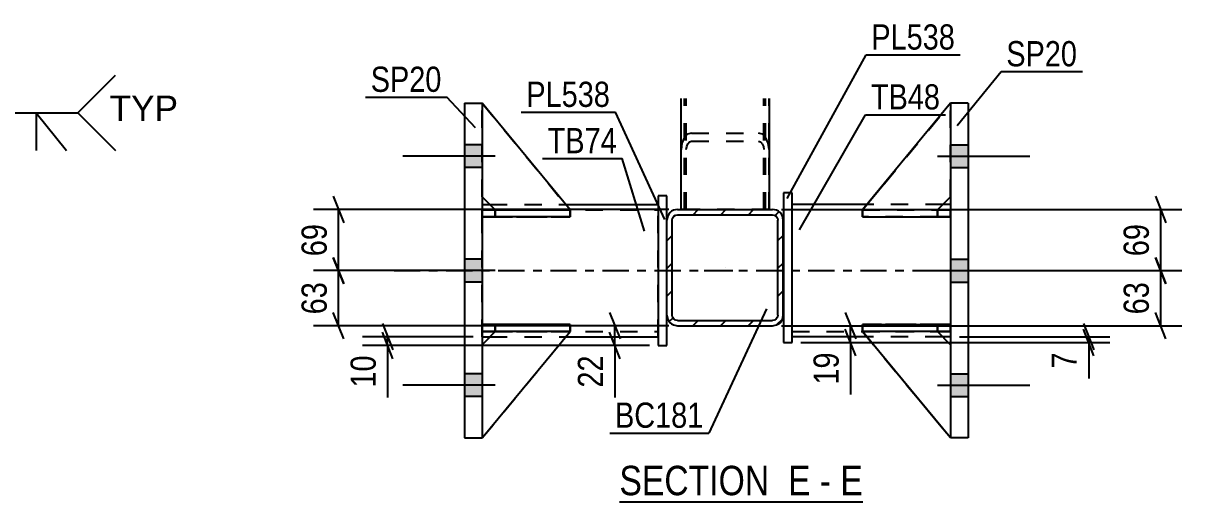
# Model space of a CAD drawing. Header units: millimetres. Extents: x 0 to 841, y 0 to 594.
# Drawn here: x 143.7 to 275.3, y 142.8 to 197.2 of the extents above; entities that cross this region are included whole.
import ezdxf

# ---------------------------------------------------------------- set-up
doc = ezdxf.new("R2010")
doc.units = ezdxf.units.MM
doc.linetypes.add('DXK_LINE_DOT2', pattern=[3.9198, 1.9599, -1.9599])
doc.linetypes.add('DXK_LINE_DOT3', pattern=[5.9187, 2.979, -0.9799, 0.9799, -0.9799])
doc.styles.add('Arial', font='ARIAL.TTF', dxfattribs={"height": 0.2})
doc.styles.add('Arial Narrow', font='ARIALN.TTF', dxfattribs={"height": 0.2})

# ---------------------------------------------------------------- blocks, each defined once
blk = doc.blocks.new('Unknown-814553119-15 - 1250')
at = {"color": 6, "linetype": 'Continuous'}
blk.add_line((211.45, 142.81), (239.09, 142.81), dxfattribs=at)
at = {"color": 0, "linetype": 'Continuous'}
for points in [[(229.56, 143.56), (229.56, 147.06), (211.45, 147.06), (211.45, 143.56)], [(233.16, 143.56), (233.16, 147.06), (230.61, 147.06), (230.61, 143.56)], [(235.49, 143.56), (235.49, 147.06), (234.21, 147.06), (234.21, 143.56)], [(239.09, 143.56), (239.09, 147.06), (236.54, 147.06), (236.54, 143.56)]]:
    blk.add_wipeout(points, dxfattribs=at)
at = {"color": 7, "linetype": 'Continuous', "style": 'Arial Narrow'}
for s, p in [('SECTION ', (211.45, 143.56)), ('E', (230.61, 143.56)), ('E', (236.54, 143.56)), ('-', (234.21, 143.56))]:
    blk.add_text(s, height=3.34, dxfattribs=at).set_placement(p)
blk = doc.blocks.new('Part-814553119-1259 - 1250')
at = {"color": 7, "linetype": 'DXK_LINE_DOT2'}
for p, q in [((195.85, 175.96), (197.35, 175.96)), ((205.85, 175.96), (195.85, 175.96)), ((195.85, 175.96), (195.85, 175.96)), ((195.85, 175.96), (195.85, 175.16)), ((195.85, 175.96), (195.85, 175.16)), ((197.35, 175.16), (195.85, 175.16)), ((195.85, 175.16), (205.85, 175.16)), ((195.85, 175.16), (195.85, 175.16)), ((197.35, 175.96), (205.85, 175.96)), ((197.35, 175.96), (197.35, 175.16)), ((205.85, 175.16), (197.35, 175.16)), ((205.85, 175.96), (205.85, 175.16))]:
    blk.add_line(p, q, dxfattribs=at)
blk = doc.blocks.new('Part-814553119-1438 - 1250')
at = {"color": 2, "linetype": 'Continuous'}
for p, q in [((231.07, 177.9), (230.07, 177.9)), ((230.07, 177.9), (230.07, 160.9)), ((231.07, 160.9), (231.07, 177.9)), ((230.07, 160.9), (231.07, 160.9))]:
    blk.add_line(p, q, dxfattribs=at)
blk = doc.blocks.new('Part-814553119-1253 - 1250')
at = {"color": 2, "linetype": 'Continuous'}
for p, q in [((239.08, 175.96), (239.07, 175.96)), ((239.07, 175.96), (239.07, 175.16)), ((239.07, 175.16), (249.07, 175.16)), ((249.07, 175.96), (240.32, 175.96)), ((249.07, 175.96), (249.07, 175.96)), ((249.07, 175.96), (249.07, 175.16))]:
    blk.add_line(p, q, dxfattribs=at)
at = {"color": 7, "linetype": 'DXK_LINE_DOT2'}
for p, q in [((239.07, 175.16), (247.57, 175.16)), ((240.32, 175.96), (239.08, 175.96)), ((247.57, 175.96), (239.08, 175.96)), ((247.57, 175.96), (249.07, 175.96)), ((247.57, 175.96), (247.57, 175.16)), ((247.57, 175.16), (249.07, 175.16)), ((249.07, 175.96), (249.07, 175.96))]:
    blk.add_line(p, q, dxfattribs=at)
blk = doc.blocks.new('Part-814553119-1254 - 1250')
at = {"color": 7, "linetype": 'DXK_LINE_DOT2'}
for p, q in [((197.35, 162.15), (195.85, 160.65)), ((195.85, 150.06), (205.85, 162.15)), ((195.85, 160.65), (197.35, 162.15)), ((195.85, 150.06), (205.85, 162.15)), ((205.85, 162.15), (197.35, 162.15)), ((197.35, 162.15), (197.35, 162.15)), ((197.35, 162.15), (205.85, 162.15)), ((205.85, 162.15), (205.85, 162.15)), ((195.85, 160.65), (195.85, 150.06))]:
    blk.add_line(p, q, dxfattribs=at)
blk = doc.blocks.new('Part-814553119-1255 - 1250')
at = {"color": 2, "linetype": 'Continuous'}
for p, q in [((197.35, 162.15), (195.85, 160.65)), ((195.85, 150.06), (205.85, 162.15)), ((205.85, 162.15), (197.35, 162.15)), ((197.35, 162.15), (197.35, 162.15)), ((205.85, 162.15), (205.85, 162.15))]:
    blk.add_line(p, q, dxfattribs=at)
at = {"color": 7, "linetype": 'DXK_LINE_DOT2'}
for p, q in [((195.85, 160.65), (197.35, 162.15)), ((195.85, 150.06), (205.85, 162.15)), ((197.35, 162.15), (205.85, 162.15)), ((195.85, 160.65), (195.85, 150.06))]:
    blk.add_line(p, q, dxfattribs=at)
blk = doc.blocks.new('Part-814553119-1399 - 1250')
at = {"color": 7, "linetype": 'DXK_LINE_DOT2'}
for p, q in [((239.07, 162.16), (239.07, 162.96)), ((239.07, 162.96), (247.57, 162.96)), ((249.07, 162.96), (239.07, 162.96)), ((247.57, 162.16), (239.07, 162.16)), ((239.07, 162.16), (249.07, 162.16)), ((247.57, 162.16), (247.57, 162.96)), ((247.57, 162.96), (249.07, 162.96)), ((249.07, 162.16), (247.57, 162.16)), ((249.07, 162.16), (249.07, 162.96)), ((249.07, 162.16), (249.07, 162.96)), ((249.07, 162.96), (249.07, 162.96)), ((249.07, 162.16), (249.07, 162.16))]:
    blk.add_line(p, q, dxfattribs=at)
blk = doc.blocks.new('Part-814553119-1256 - 1250')
at = {"color": 7, "linetype": 'DXK_LINE_DOT2'}
for p, q in [((195.85, 177.45), (195.85, 188.06)), ((195.85, 188.06), (205.85, 175.95)), ((195.85, 188.06), (205.85, 175.95)), ((197.35, 175.95), (195.85, 177.45)), ((197.35, 175.95), (195.85, 177.45)), ((205.85, 175.95), (197.35, 175.95)), ((197.35, 175.95), (197.35, 175.95)), ((197.35, 175.95), (205.85, 175.95)), ((205.85, 175.95), (205.85, 175.95))]:
    blk.add_line(p, q, dxfattribs=at)
blk = doc.blocks.new('Part-814553119-1257 - 1250')
at = {"color": 2, "linetype": 'Continuous'}
for p, q in [((195.85, 188.06), (195.85, 188.06)), ((195.85, 188.06), (195.85, 188.06)), ((205.85, 175.95), (195.85, 188.06)), ((197.34, 175.96), (195.85, 177.45)), ((204.6, 175.95), (205.85, 175.95)), ((205.85, 175.95), (205.85, 175.95))]:
    blk.add_line(p, q, dxfattribs=at)
at = {"color": 7, "linetype": 'DXK_LINE_DOT2'}
for p, q in [((195.85, 177.45), (195.85, 188.06)), ((195.85, 188.06), (205.85, 175.95)), ((197.35, 175.95), (195.85, 177.45)), ((197.35, 175.95), (197.34, 175.96)), ((205.85, 175.95), (197.35, 175.95)), ((197.35, 175.95), (197.35, 175.95)), ((197.35, 175.95), (204.6, 175.95))]:
    blk.add_line(p, q, dxfattribs=at)
blk = doc.blocks.new('Part-814553119-1258 - 1250')
at = {"color": 7, "linetype": 'DXK_LINE_DOT2'}
for p, q in [((195.85, 162.96), (197.35, 162.96)), ((205.85, 162.96), (195.85, 162.96)), ((195.85, 162.96), (195.85, 162.96)), ((195.85, 162.96), (195.85, 162.16)), ((195.85, 162.96), (195.85, 162.16)), ((197.35, 162.16), (195.85, 162.16)), ((195.85, 162.16), (205.85, 162.16)), ((195.85, 162.16), (195.85, 162.16)), ((197.35, 162.96), (205.85, 162.96)), ((197.35, 162.96), (197.35, 162.16)), ((205.85, 162.16), (197.35, 162.16)), ((205.85, 162.96), (205.85, 162.16))]:
    blk.add_line(p, q, dxfattribs=at)
blk = doc.blocks.new('Part-814553119-1260 - 1250')
at = {"color": 2, "linetype": 'Continuous'}
for p, q in [((195.85, 162.16), (195.85, 162.96)), ((205.85, 162.96), (195.85, 162.96)), ((205.85, 162.16), (195.85, 162.16)), ((195.85, 162.16), (195.85, 162.16)), ((205.85, 162.16), (205.85, 162.96))]:
    blk.add_line(p, q, dxfattribs=at)
at = {"color": 7, "linetype": 'DXK_LINE_DOT2'}
for p, q in [((197.35, 162.96), (195.85, 162.96)), ((195.85, 162.16), (197.35, 162.16)), ((197.35, 162.16), (197.35, 162.96)), ((205.85, 162.96), (197.35, 162.96)), ((197.35, 162.16), (205.85, 162.16))]:
    blk.add_line(p, q, dxfattribs=at)
blk = doc.blocks.new('Part-814553119-1261 - 1250')
at = {"color": 2, "linetype": 'Continuous'}
for p, q in [((195.85, 175.16), (195.85, 175.96)), ((195.85, 175.96), (204.6, 175.96)), ((205.85, 175.16), (195.85, 175.16)), ((195.85, 175.16), (195.85, 175.16)), ((205.85, 175.96), (205.84, 175.96)), ((205.85, 175.16), (205.85, 175.96))]:
    blk.add_line(p, q, dxfattribs=at)
at = {"color": 7, "linetype": 'DXK_LINE_DOT2'}
for p, q in [((197.35, 175.96), (195.85, 175.96)), ((195.85, 175.16), (197.35, 175.16)), ((197.35, 175.16), (197.35, 175.96)), ((197.35, 175.96), (205.84, 175.96)), ((197.35, 175.16), (205.85, 175.16))]:
    blk.add_line(p, q, dxfattribs=at)
blk = doc.blocks.new('Part-814553119-1462 - 1250')
at = {"linetype": 'Continuous'}
h = blk.add_hatch(dxfattribs=at)
h.set_pattern_fill('', scale=0.7, style=0, pattern_type=0)
h.set_pattern_definition([(45, (229.306, 162.8933), (-1.57154, 1.57154), [])])
h.paths.add_polyline_path([(228.85, 162.8), (229.31, 162.89), (229.7, 163.15), (229.96, 163.54), (230.05, 164), (230.05, 174.8), (229.96, 175.26), (229.7, 175.65), (229.31, 175.91), (228.85, 176), (218.05, 176), (217.59, 175.91), (217.2, 175.65), (216.94, 175.26), (216.85, 174.8), (216.85, 164), (216.94, 163.54), (217.2, 163.15), (217.59, 162.89), (218.05, 162.8)])
h.paths.add_polyline_path([(218.05, 163.4), (217.82, 163.45), (217.62, 163.58), (217.49, 163.77), (217.45, 164), (217.45, 174.8), (217.49, 175.03), (217.62, 175.23), (217.82, 175.36), (218.05, 175.4), (228.85, 175.4), (229.08, 175.36), (229.27, 175.23), (229.4, 175.03), (229.45, 174.8), (229.45, 164), (229.4, 163.77), (229.27, 163.58), (229.08, 163.45), (228.85, 163.4)])
at = {"color": 2, "linetype": 'Continuous'}
for p, q in [((216.94, 175.26), (216.85, 174.8)), ((217.49, 175.03), (217.62, 175.23)), ((218.05, 176), (217.59, 175.91)), ((217.62, 175.23), (217.82, 175.36)), ((217.82, 175.36), (218.05, 175.4)), ((218.05, 176), (218.05, 176)), ((218.05, 176), (228.85, 176)), ((218.05, 175.4), (218.05, 175.4)), ((218.05, 175.4), (228.85, 175.4)), ((228.85, 176), (228.85, 176)), ((229.31, 175.91), (228.85, 176)), ((228.85, 175.4), (228.85, 175.4)), ((228.85, 175.4), (229.08, 175.36)), ((229.08, 175.36), (229.27, 175.23)), ((229.27, 175.23), (229.4, 175.03)), ((230.05, 174.8), (229.96, 175.26)), ((216.85, 174.8), (216.85, 174.8)), ((216.85, 164), (216.85, 174.8)), ((217.45, 174.8), (217.49, 175.03)), ((217.45, 174.8), (217.45, 174.8)), ((217.45, 164), (217.45, 174.8)), ((229.4, 175.03), (229.45, 174.8)), ((229.45, 174.8), (229.45, 174.8)), ((229.45, 164), (229.45, 174.8)), ((230.05, 174.8), (230.05, 174.8)), ((230.05, 164), (230.05, 174.8)), ((216.85, 164), (216.85, 164)), ((216.85, 164), (216.94, 163.54)), ((217.45, 164), (217.45, 164)), ((217.49, 163.77), (217.45, 164)), ((217.62, 163.58), (217.49, 163.77)), ((217.82, 163.45), (217.62, 163.58)), ((218.05, 163.4), (217.82, 163.45)), ((218.05, 163.4), (218.05, 163.4)), ((218.05, 163.4), (228.85, 163.4)), ((229.08, 163.45), (228.85, 163.4)), ((228.85, 163.4), (228.85, 163.4)), ((229.27, 163.58), (229.08, 163.45)), ((229.4, 163.77), (229.27, 163.58)), ((229.45, 164), (229.4, 163.77)), ((229.45, 164), (229.45, 164)), ((229.96, 163.54), (230.05, 164)), ((230.05, 164), (230.05, 164)), ((217.59, 162.89), (218.05, 162.8)), ((218.05, 162.8), (218.05, 162.8)), ((218.05, 162.8), (228.85, 162.8)), ((228.85, 162.8), (229.31, 162.89)), ((228.85, 162.8), (228.85, 162.8))]:
    blk.add_line(p, q, dxfattribs=at)
at = {"color": 7, "linetype": 'DXK_LINE_DOT3'}
blk.add_line((223.45, 169.4), (223.45, 169.4), dxfattribs=at)
at = {"color": 2, "linetype": 'Continuous'}
for centre, start, end in [((218.05, 174.8), 112.5, 157.5), ((228.85, 174.8), 22.5, 67.5), ((218.05, 164), 202.5, 247.5), ((228.85, 164), 292.5, 337.5)]:
    blk.add_arc(centre, 1.2, start, end, dxfattribs=at)
blk = doc.blocks.new('Part-814553119-1398 - 1250')
at = {"color": 7, "linetype": 'DXK_LINE_DOT2'}
for p, q in [((239.07, 175.16), (239.07, 175.96)), ((239.07, 175.96), (247.57, 175.96)), ((249.07, 175.96), (239.07, 175.96)), ((247.57, 175.16), (239.07, 175.16)), ((239.07, 175.16), (249.07, 175.16)), ((247.57, 175.16), (247.57, 175.96)), ((247.57, 175.96), (249.07, 175.96)), ((249.07, 175.16), (247.57, 175.16)), ((249.07, 175.16), (249.07, 175.96)), ((249.07, 175.16), (249.07, 175.96)), ((249.07, 175.96), (249.07, 175.96)), ((249.07, 175.16), (249.07, 175.16))]:
    blk.add_line(p, q, dxfattribs=at)
blk = doc.blocks.new('Part-814553119-1277 - 1250')
at = {"color": 2, "linetype": 'Continuous'}
for p, q in [((251.07, 188.06), (249.07, 188.06)), ((249.07, 188.06), (249.07, 150.06)), ((251.07, 188.06), (251.07, 150.06)), ((251.07, 150.06), (249.07, 150.06))]:
    blk.add_line(p, q, dxfattribs=at)
blk = doc.blocks.new('Part-814553119-1282 - 1250')
at = {"color": 2, "linetype": 'Continuous'}
for p, q in [((193.85, 188.06), (195.85, 188.06)), ((193.85, 188.06), (193.85, 150.06)), ((195.85, 188.06), (195.85, 150.06)), ((193.85, 150.06), (195.85, 150.06))]:
    blk.add_line(p, q, dxfattribs=at)
blk = doc.blocks.new('Part-814553119-1400 - 1250')
at = {"color": 2, "linetype": 'Continuous'}
for p, q in [((249.07, 188.06), (239.07, 175.95)), ((249.07, 188.06), (249.07, 188.06)), ((249.07, 188.06), (249.07, 188.06)), ((247.58, 175.96), (249.07, 177.45)), ((240.32, 175.95), (239.07, 175.95)), ((239.07, 175.95), (239.07, 175.95))]:
    blk.add_line(p, q, dxfattribs=at)
at = {"color": 7, "linetype": 'DXK_LINE_DOT2'}
for p, q in [((249.07, 188.06), (239.07, 175.95)), ((249.07, 177.45), (249.07, 188.06)), ((247.57, 175.95), (249.07, 177.45)), ((247.57, 175.95), (239.07, 175.95)), ((247.57, 175.95), (240.32, 175.95)), ((247.57, 175.95), (247.58, 175.96)), ((247.57, 175.95), (247.57, 175.95))]:
    blk.add_line(p, q, dxfattribs=at)
blk = doc.blocks.new('Part-814553119-1401 - 1250')
at = {"color": 7, "linetype": 'DXK_LINE_DOT2'}
for p, q in [((249.07, 188.06), (239.07, 175.95)), ((239.07, 175.95), (249.07, 188.06)), ((249.07, 177.45), (249.07, 188.06)), ((247.57, 175.95), (249.07, 177.45)), ((247.57, 175.95), (249.07, 177.45)), ((239.07, 175.95), (247.57, 175.95)), ((239.07, 175.95), (239.07, 175.95)), ((247.57, 175.95), (239.07, 175.95)), ((247.57, 175.95), (247.57, 175.95))]:
    blk.add_line(p, q, dxfattribs=at)
blk = doc.blocks.new('Bolt-814553119-1370 - 1250')
at = {"linetype": 'Continuous'}
for points in [[(195.85, 180.76), (195.85, 183.36), (193.85, 183.36), (193.85, 180.76)], [(195.85, 180.76), (195.85, 183.36), (193.85, 183.36), (193.85, 180.76)], [(195.85, 180.76), (195.85, 183.36), (193.85, 183.36), (193.85, 180.76)], [(195.85, 167.76), (195.85, 170.36), (193.85, 170.36), (193.85, 167.76)], [(195.85, 167.76), (195.85, 170.36), (193.85, 170.36), (193.85, 167.76)], [(195.85, 154.76), (195.85, 157.36), (193.85, 157.36), (193.85, 154.76)], [(195.85, 154.76), (195.85, 157.36), (193.85, 157.36), (193.85, 154.76)], [(195.85, 154.76), (195.85, 157.36), (193.85, 157.36), (193.85, 154.76)]]:
    blk.add_hatch(color=1, dxfattribs=at).paths.add_polyline_path(points)
at = {"color": 1, "linetype": 'Continuous'}
for p, q in [((195.85, 183.36), (193.85, 183.36)), ((195.85, 183.36), (193.85, 183.36)), ((195.85, 183.36), (193.85, 183.36)), ((197.35, 182.06), (186.85, 182.06)), ((197.35, 182.06), (186.85, 182.06)), ((197.35, 182.06), (186.85, 182.06)), ((195.85, 180.76), (193.85, 180.76)), ((195.85, 180.76), (193.85, 180.76)), ((195.85, 180.76), (193.85, 180.76)), ((195.85, 170.36), (193.85, 170.36)), ((195.85, 170.36), (193.85, 170.36)), ((197.35, 169.06), (186.85, 169.06)), ((197.35, 169.06), (186.85, 169.06)), ((195.85, 167.76), (193.85, 167.76)), ((195.85, 167.76), (193.85, 167.76)), ((195.85, 157.36), (193.85, 157.36)), ((195.85, 157.36), (193.85, 157.36)), ((195.85, 157.36), (193.85, 157.36)), ((197.35, 156.06), (186.85, 156.06)), ((197.35, 156.06), (186.85, 156.06)), ((197.35, 156.06), (186.85, 156.06)), ((195.85, 154.76), (193.85, 154.76)), ((195.85, 154.76), (193.85, 154.76)), ((195.85, 154.76), (193.85, 154.76))]:
    blk.add_line(p, q, dxfattribs=at)
blk = doc.blocks.new('Bolt-814553119-1371 - 1250')
at = {"linetype": 'Continuous'}
for points in [[(251.07, 180.76), (251.07, 183.36), (249.07, 183.36), (249.07, 180.76)], [(251.07, 180.76), (251.07, 183.36), (249.07, 183.36), (249.07, 180.76)], [(251.07, 180.76), (251.07, 183.36), (249.07, 183.36), (249.07, 180.76)], [(251.07, 167.76), (251.07, 170.36), (249.07, 170.36), (249.07, 167.76)], [(251.07, 167.76), (251.07, 170.36), (249.07, 170.36), (249.07, 167.76)], [(251.07, 154.76), (251.07, 157.36), (249.07, 157.36), (249.07, 154.76)], [(251.07, 154.76), (251.07, 157.36), (249.07, 157.36), (249.07, 154.76)], [(251.07, 154.76), (251.07, 157.36), (249.07, 157.36), (249.07, 154.76)]]:
    blk.add_hatch(color=1, dxfattribs=at).paths.add_polyline_path(points)
at = {"color": 1, "linetype": 'Continuous'}
for p, q in [((249.07, 183.36), (251.07, 183.36)), ((249.07, 183.36), (251.07, 183.36)), ((249.07, 183.36), (251.07, 183.36)), ((247.57, 182.06), (258.07, 182.06)), ((247.57, 182.06), (258.07, 182.06)), ((247.57, 182.06), (258.07, 182.06)), ((249.07, 180.76), (251.07, 180.76)), ((249.07, 180.76), (251.07, 180.76)), ((249.07, 180.76), (251.07, 180.76)), ((249.07, 170.36), (251.07, 170.36)), ((249.07, 170.36), (251.07, 170.36)), ((247.57, 169.06), (258.07, 169.06)), ((247.57, 169.06), (258.07, 169.06)), ((249.07, 167.76), (251.07, 167.76)), ((249.07, 167.76), (251.07, 167.76)), ((249.07, 157.36), (251.07, 157.36)), ((249.07, 157.36), (251.07, 157.36)), ((249.07, 157.36), (251.07, 157.36)), ((247.57, 156.06), (258.07, 156.06)), ((247.57, 156.06), (258.07, 156.06)), ((247.57, 156.06), (258.07, 156.06)), ((249.07, 154.76), (251.07, 154.76)), ((249.07, 154.76), (251.07, 154.76)), ((249.07, 154.76), (251.07, 154.76))]:
    blk.add_line(p, q, dxfattribs=at)
blk = doc.blocks.new('Part-814553119-1397 - 1250')
at = {"color": 2, "linetype": 'Continuous'}
for p, q in [((239.07, 162.96), (249.07, 162.96)), ((239.07, 162.96), (239.07, 162.16)), ((249.07, 162.16), (239.07, 162.16)), ((249.07, 162.96), (249.07, 162.96)), ((249.07, 162.16), (249.07, 162.96))]:
    blk.add_line(p, q, dxfattribs=at)
at = {"color": 7, "linetype": 'DXK_LINE_DOT2'}
for p, q in [((247.57, 162.96), (239.07, 162.96)), ((239.07, 162.16), (247.57, 162.16)), ((249.07, 162.96), (247.57, 162.96)), ((247.57, 162.96), (247.57, 162.16)), ((247.57, 162.16), (249.07, 162.16)), ((249.07, 162.96), (249.07, 162.96))]:
    blk.add_line(p, q, dxfattribs=at)
blk = doc.blocks.new('Part-814553119-1402 - 1250')
at = {"color": 2, "linetype": 'Continuous'}
for p, q in [((239.07, 162.15), (239.07, 162.15)), ((247.57, 162.15), (239.07, 162.15)), ((249.07, 150.06), (239.07, 162.15)), ((247.57, 162.15), (247.57, 162.15)), ((247.57, 162.15), (249.07, 160.65))]:
    blk.add_line(p, q, dxfattribs=at)
at = {"color": 7, "linetype": 'DXK_LINE_DOT2'}
for p, q in [((239.07, 162.15), (247.57, 162.15)), ((249.07, 150.06), (239.07, 162.15)), ((247.57, 162.15), (249.07, 160.65)), ((249.07, 160.65), (249.07, 150.06))]:
    blk.add_line(p, q, dxfattribs=at)
blk = doc.blocks.new('Part-814553119-1403 - 1250')
at = {"color": 7, "linetype": 'DXK_LINE_DOT2'}
for p, q in [((239.07, 162.15), (247.57, 162.15)), ((249.07, 150.06), (239.07, 162.15)), ((239.07, 162.15), (239.07, 162.15)), ((247.57, 162.15), (239.07, 162.15)), ((239.07, 162.15), (249.07, 150.06)), ((247.57, 162.15), (249.07, 160.65)), ((247.57, 162.15), (247.57, 162.15)), ((249.07, 160.65), (247.57, 162.15)), ((249.07, 160.65), (249.07, 150.06))]:
    blk.add_line(p, q, dxfattribs=at)
blk = doc.blocks.new('Part-814553119-1418 - 1250')
at = {"color": 2, "linetype": 'Continuous'}
for p, q in [((195.85, 176.56), (196.74, 176.56)), ((205.34, 176.56), (215.85, 176.56)), ((195.85, 161.56), (196.75, 161.56)), ((205.36, 161.56), (215.85, 161.56))]:
    blk.add_line(p, q, dxfattribs=at)
at = {"color": 7, "linetype": 'DXK_LINE_DOT2'}
for p, q in [((195.85, 161.56), (195.85, 176.56)), ((196.74, 176.56), (205.34, 176.56)), ((215.85, 161.56), (215.85, 176.56)), ((195.85, 175.96), (215.85, 175.96)), ((195.85, 162.16), (215.85, 162.16)), ((196.75, 161.56), (205.36, 161.56))]:
    blk.add_line(p, q, dxfattribs=at)
at = {"color": 7, "linetype": 'DXK_LINE_DOT3'}
blk.add_line((185.85, 169.06), (225.85, 169.06), dxfattribs=at)
blk = doc.blocks.new('Part-814553119-1433 - 1250')
at = {"color": 2, "linetype": 'Continuous'}
for p, q in [((216.85, 177.56), (215.85, 177.56)), ((215.85, 177.56), (215.85, 160.56)), ((216.85, 174.8), (216.85, 177.56)), ((216.85, 160.56), (216.85, 164)), ((215.85, 160.56), (216.85, 160.56))]:
    blk.add_line(p, q, dxfattribs=at)
at = {"color": 7, "linetype": 'DXK_LINE_DOT2'}
blk.add_line((216.85, 164), (216.85, 174.8), dxfattribs=at)
blk = doc.blocks.new('Part-814553119-1443 - 1250')
at = {"color": 2, "linetype": 'Continuous'}
for p, q in [((239.57, 176.56), (231.07, 176.56)), ((249.07, 176.56), (248.18, 176.56)), ((239.56, 161.56), (231.07, 161.56)), ((249.07, 161.56), (248.16, 161.56))]:
    blk.add_line(p, q, dxfattribs=at)
at = {"color": 7, "linetype": 'DXK_LINE_DOT2'}
for p, q in [((231.07, 161.56), (231.07, 176.56)), ((248.18, 176.56), (239.57, 176.56)), ((249.07, 176.56), (249.07, 161.56)), ((249.07, 175.96), (231.07, 175.96)), ((231.07, 162.16), (249.07, 162.16)), ((248.16, 161.56), (239.56, 161.56))]:
    blk.add_line(p, q, dxfattribs=at)
at = {"color": 7, "linetype": 'DXK_LINE_DOT3'}
blk.add_line((221.07, 169.06), (259.07, 169.06), dxfattribs=at)
blk = doc.blocks.new('Part-814553119-1475 - 1250')
at = {"color": 2, "linetype": 'Continuous'}
for p, q in [((218.45, 176), (218.45, 188.61)), ((228.45, 188.61), (228.45, 176))]:
    blk.add_line(p, q, dxfattribs=at)
at = {"color": 7, "linetype": 'DXK_LINE_DOT2'}
for p, q in [((218.85, 176), (218.85, 188.61)), ((228.05, 176), (228.05, 188.61)), ((228.45, 176), (218.45, 176))]:
    blk.add_line(p, q, dxfattribs=at)
blk = doc.blocks.new('Part-814553119-1476 - 1250')
at = {"color": 7, "linetype": 'DXK_LINE_DOT2'}
for p, q in [((218.45, 176), (218.45, 188.61)), ((219.05, 176), (219.05, 188.61)), ((227.85, 176), (227.85, 188.61)), ((228.45, 176), (228.45, 188.61)), ((219.19, 184.54), (218.8, 184.13)), ((219.65, 184.68), (219.19, 184.54)), ((219.65, 184.68), (227.25, 184.68)), ((227.71, 184.54), (227.25, 184.68)), ((228.1, 184.13), (227.71, 184.54)), ((218.54, 183.53), (218.45, 182.82)), ((218.8, 184.13), (218.54, 183.53)), ((219.05, 182.82), (219.09, 183.17)), ((219.09, 183.17), (219.22, 183.47)), ((219.22, 183.47), (219.42, 183.68)), ((219.42, 183.68), (219.65, 183.75)), ((219.65, 183.75), (227.25, 183.75)), ((227.25, 183.75), (227.48, 183.68)), ((227.65, 183.5), (227.48, 183.68)), ((227.67, 183.47), (227.65, 183.5)), ((227.67, 183.47), (227.8, 183.17)), ((227.8, 183.17), (227.85, 182.82)), ((228.36, 183.53), (228.1, 184.13)), ((228.45, 182.82), (228.36, 183.53)), ((219.42, 176), (218.45, 176)), ((228.45, 176), (219.42, 176))]:
    blk.add_line(p, q, dxfattribs=at)
blk = doc.blocks.new('StraightDimension-814553119-1516 - 1250')
at = {"color": 7, "linetype": 'Continuous'}
for p, q in [((272.34, 177.5), (273.54, 174.5)), ((229.85, 176), (275.34, 176)), ((272.94, 169.06), (272.94, 176)), ((273.54, 167.56), (272.34, 170.56)), ((257.68, 169.06), (275.34, 169.06))]:
    blk.add_line(p, q, dxfattribs=at)
at = {"color": 0}
blk.add_wipeout([(272.19, 174.96), (267.99, 174.96), (267.99, 170.1), (272.19, 170.1)], dxfattribs=at)
at = {"color": 3, "style": 'Arial Narrow'}
blk.add_text('69', height=2.863, rotation=90.0002, dxfattribs=at).set_placement((271.59, 170.7))
blk = doc.blocks.new('StraightDimension-814553119-1527 - 1250')
at = {"color": 7, "linetype": 'Continuous'}
for p, q in [((210.34, 164.3), (211.54, 161.3)), ((217.05, 162.8), (208.09, 162.8)), ((211.54, 159.06), (210.34, 162.06)), ((210.94, 160.56), (210.94, 162.8)), ((214.85, 160.56), (208.09, 160.56)), ((210.94, 160.56), (210.94, 154.66)), ((210.94, 160.56), (210.94, 154.66))]:
    blk.add_line(p, q, dxfattribs=at)
at = {"color": 0}
blk.add_wipeout([(210.19, 160.04), (205.99, 160.04), (205.99, 155.18), (210.19, 155.18)], dxfattribs=at)
at = {"color": 3, "style": 'Arial Narrow'}
blk.add_text('22', height=2.863, rotation=90.0002, dxfattribs=at).set_placement((209.59, 155.78))
blk = doc.blocks.new('StraightDimension-814553119-1479 - 1250')
at = {"color": 7, "linetype": 'Continuous'}
for p, q in [((178.95, 177.5), (180.15, 174.5)), ((217.05, 176), (176.7, 176)), ((179.55, 169.06), (179.55, 176)), ((180.15, 167.56), (178.95, 170.56)), ((187.89, 169.06), (176.7, 169.06))]:
    blk.add_line(p, q, dxfattribs=at)
at = {"color": 0}
blk.add_wipeout([(178.8, 174.96), (174.6, 174.96), (174.6, 170.1), (178.8, 170.1)], dxfattribs=at)
at = {"color": 3, "style": 'Arial Narrow'}
blk.add_text('69', height=2.863, rotation=90.0002, dxfattribs=at).set_placement((178.2, 170.7))
blk = doc.blocks.new('StraightDimension-814553119-1550 - 1250')
at = {"color": 7, "linetype": 'Continuous'}
for p, q in [((264.16, 163.06), (265.36, 160.06)), ((265.36, 159.4), (264.16, 162.4)), ((232.07, 160.9), (267.16, 160.9)), ((250.07, 161.56), (267.16, 161.56)), ((264.76, 160.9), (264.76, 161.56)), ((264.76, 160.9), (264.76, 156.82)), ((264.76, 160.9), (264.76, 156.82))]:
    blk.add_line(p, q, dxfattribs=at)
at = {"color": 0}
blk.add_wipeout([(264.01, 160.37), (259.81, 160.37), (259.81, 157.35), (264.01, 157.35)], dxfattribs=at)
at = {"color": 3, "style": 'Arial Narrow'}
blk.add_text('7', height=2.86, rotation=90.0002, dxfattribs=at).set_placement((263.41, 157.95))
blk = doc.blocks.new('StraightDimension-814553119-1494 - 1250')
at = {"color": 7, "linetype": 'Continuous'}
for p, q in [((178.95, 170.56), (180.15, 167.56)), ((187.89, 169.06), (176.7, 169.06)), ((179.55, 162.8), (179.55, 169.06)), ((180.15, 161.3), (178.95, 164.3)), ((217.05, 162.8), (176.7, 162.8))]:
    blk.add_line(p, q, dxfattribs=at)
at = {"color": 0}
blk.add_wipeout([(178.8, 168.36), (174.6, 168.36), (174.6, 163.5), (178.8, 163.5)], dxfattribs=at)
at = {"color": 3, "style": 'Arial Narrow'}
blk.add_text('63', height=2.863, rotation=90.0002, dxfattribs=at).set_placement((178.2, 164.1))
blk = doc.blocks.new('StraightDimension-814553119-1505 - 1250')
at = {"color": 7, "linetype": 'Continuous'}
for p, q in [((272.34, 170.56), (273.54, 167.56)), ((257.68, 169.06), (275.34, 169.06)), ((272.94, 162.8), (272.94, 169.06)), ((273.54, 161.3), (272.34, 164.3)), ((229.85, 162.8), (275.34, 162.8))]:
    blk.add_line(p, q, dxfattribs=at)
at = {"color": 0}
blk.add_wipeout([(272.19, 168.36), (267.99, 168.36), (267.99, 163.5), (272.19, 163.5)], dxfattribs=at)
at = {"color": 3, "style": 'Arial Narrow'}
blk.add_text('63', height=2.863, rotation=90.0002, dxfattribs=at).set_placement((271.59, 164.1))
blk = doc.blocks.new('StraightDimension-814553119-1539 - 1250')
at = {"color": 7, "linetype": 'Continuous'}
for p, q in [((237.11, 164.3), (238.31, 161.3)), ((229.85, 162.8), (240.11, 162.8)), ((238.31, 159.4), (237.11, 162.4)), ((237.71, 160.9), (237.71, 162.8)), ((232.07, 160.9), (240.11, 160.9)), ((237.71, 160.9), (237.71, 154.99)), ((237.71, 160.9), (237.71, 154.99))]:
    blk.add_line(p, q, dxfattribs=at)
at = {"color": 0}
blk.add_wipeout([(236.96, 160.37), (232.76, 160.37), (232.76, 155.52), (236.96, 155.52)], dxfattribs=at)
at = {"color": 3, "style": 'Arial Narrow'}
blk.add_text('19', height=2.863, rotation=90.0002, dxfattribs=at).set_placement((236.36, 156.12))
blk = doc.blocks.new('StraightDimension-814553119-1561 - 1250')
at = {"color": 7, "linetype": 'Continuous'}
for p, q in [((184.52, 163.06), (185.72, 160.06)), ((185.72, 159.06), (184.52, 162.06)), ((194.85, 161.56), (182.27, 161.56)), ((185.12, 160.56), (185.12, 161.56)), ((214.85, 160.56), (182.27, 160.56)), ((185.12, 160.56), (185.12, 154.66)), ((185.12, 160.56), (185.12, 154.66))]:
    blk.add_line(p, q, dxfattribs=at)
at = {"color": 0}
blk.add_wipeout([(184.37, 160.04), (180.17, 160.04), (180.17, 155.18), (184.37, 155.18)], dxfattribs=at)
at = {"color": 3, "style": 'Arial Narrow'}
blk.add_text('10', height=2.863, rotation=90.0002, dxfattribs=at).set_placement((183.77, 155.78))
blk = doc.blocks.new('WeldMark-814553119-1831 - 1573')
at = {"linetype": 'Continuous'}
blk.add_hatch(color=30, dxfattribs=at).paths.add_polyline_path([(129.86, 175.67), (127.15, 174.18), (128.84, 176.77)])
at = {"color": 30, "linetype": 'Continuous'}
for p, q in [((127.15, 174.18), (140.93, 186.97)), ((140.93, 186.97), (149.93, 186.97))]:
    blk.add_line(p, q, dxfattribs=at)
at = {"color": 3, "linetype": 'Continuous'}
for q in [(148.64, 182.69), (145.21, 182.69)]:
    blk.add_line((145.21, 186.97), q, dxfattribs=at)
for start, end in [(90, 270), (270, 90)]:
    blk.add_arc((140.93, 186.97), 1.5, start, end, dxfattribs=at)
at = {"color": 0, "linetype": 'Continuous'}
blk.add_wipeout([(161.3, 186.07), (161.3, 189.07), (153.53, 189.07), (153.53, 186.07)], dxfattribs=at)
blk.add_wipeout([(161.3, 186.07), (161.3, 189.07), (153.53, 189.07), (153.53, 186.07)], dxfattribs=at)
at = {"color": 3, "linetype": 'Continuous'}
for q in [(154.21, 191.26), (154.21, 182.69)]:
    blk.add_line((149.93, 186.97), q, dxfattribs=at)
at = {"color": 3, "linetype": 'Continuous', "style": 'Arial'}
blk.add_text('TYP', height=2.865, dxfattribs=at).set_placement((153.53, 186.07))
blk = doc.blocks.new('Mark-814553119-1272 - 1250')
at = {"color": 0}
blk.add_wipeout([(263.44, 192.26), (263.44, 195.26), (255.4, 195.26), (255.4, 192.26)], dxfattribs=at)
blk.add_wipeout([(263.44, 192.26), (263.44, 195.26), (255.4, 195.26), (255.4, 192.26)], dxfattribs=at)
at = {"color": 30, "linetype": 'Continuous'}
for p, q in [((249.8, 185.54), (254.8, 191.66)), ((254.8, 191.66), (264.04, 191.66))]:
    blk.add_line(p, q, dxfattribs=at)
at = {"color": 3, "style": 'Arial Narrow'}
blk.add_text('SP20', height=2.863, dxfattribs=at).set_placement((255.4, 192.26))
blk = doc.blocks.new('Mark-814553119-1278 - 1250')
at = {"color": 0}
blk.add_wipeout([(191.24, 189.36), (191.24, 192.36), (183.2, 192.36), (183.2, 189.36)], dxfattribs=at)
blk.add_wipeout([(191.24, 189.36), (191.24, 192.36), (183.2, 192.36), (183.2, 189.36)], dxfattribs=at)
at = {"color": 30, "linetype": 'Continuous'}
for p in [(182.6, 188.76), (195.09, 185.29)]:
    blk.add_line(p, (191.84, 188.76), dxfattribs=at)
at = {"color": 3, "style": 'Arial Narrow'}
blk.add_text('SP20', height=2.863, dxfattribs=at).set_placement((183.2, 189.36))
blk = doc.blocks.new('Mark-814553119-1434 - 1250')
at = {"color": 0}
blk.add_wipeout([(249.57, 194.16), (249.57, 197.16), (240.07, 197.16), (240.07, 194.16)], dxfattribs=at)
blk.add_wipeout([(249.57, 194.16), (249.57, 197.16), (240.07, 197.16), (240.07, 194.16)], dxfattribs=at)
at = {"color": 30, "linetype": 'Continuous'}
for p, q in [((230.5, 177.24), (239.47, 193.56)), ((239.47, 193.56), (250.17, 193.56))]:
    blk.add_line(p, q, dxfattribs=at)
at = {"color": 3, "style": 'Arial Narrow'}
blk.add_text('PL538', height=2.863, dxfattribs=at).set_placement((240.07, 194.16))
blk = doc.blocks.new('Mark-814553119-1414 - 1250')
at = {"color": 0}
blk.add_wipeout([(211.15, 182.39), (211.15, 185.39), (203.3, 185.39), (203.3, 182.39)], dxfattribs=at)
blk.add_wipeout([(211.15, 182.39), (211.15, 185.39), (203.3, 185.39), (203.3, 182.39)], dxfattribs=at)
at = {"color": 30, "linetype": 'Continuous'}
for p in [(202.7, 181.79), (214.29, 173.56)]:
    blk.add_line(p, (211.75, 181.79), dxfattribs=at)
at = {"color": 3, "style": 'Arial Narrow'}
blk.add_text('TB74', height=2.863, dxfattribs=at).set_placement((203.3, 182.39))
blk = doc.blocks.new('Mark-814553119-1429 - 1250')
at = {"color": 0}
blk.add_wipeout([(210.39, 187.65), (210.39, 190.65), (200.88, 190.65), (200.88, 187.65)], dxfattribs=at)
blk.add_wipeout([(210.39, 187.65), (210.39, 190.65), (200.88, 190.65), (200.88, 187.65)], dxfattribs=at)
at = {"color": 30, "linetype": 'Continuous'}
for p in [(200.28, 187.05), (216.62, 174.88)]:
    blk.add_line(p, (210.99, 187.05), dxfattribs=at)
at = {"color": 3, "style": 'Arial Narrow'}
blk.add_text('PL538', height=2.863, dxfattribs=at).set_placement((200.88, 187.65))
blk = doc.blocks.new('Mark-814553119-1439 - 1250')
at = {"color": 0}
blk.add_wipeout([(247.88, 187.36), (247.88, 190.36), (240.02, 190.36), (240.02, 187.36)], dxfattribs=at)
blk.add_wipeout([(247.88, 187.36), (247.88, 190.36), (240.02, 190.36), (240.02, 187.36)], dxfattribs=at)
at = {"color": 30, "linetype": 'Continuous'}
for p, q in [((231.92, 173.68), (239.42, 186.76)), ((239.42, 186.76), (248.48, 186.76))]:
    blk.add_line(p, q, dxfattribs=at)
at = {"color": 3, "style": 'Arial Narrow'}
blk.add_text('TB48', height=2.863, dxfattribs=at).set_placement((240.02, 187.36))
blk = doc.blocks.new('Mark-814553119-1458 - 1250')
at = {"color": 0}
blk.add_wipeout([(221, 151.22), (221, 154.22), (210.95, 154.22), (210.95, 151.22)], dxfattribs=at)
blk.add_wipeout([(221, 151.22), (221, 154.22), (210.95, 154.22), (210.95, 151.22)], dxfattribs=at)
at = {"color": 30, "linetype": 'Continuous'}
for p in [(228.15, 164.72), (210.35, 150.62)]:
    blk.add_line(p, (221.6, 150.62), dxfattribs=at)
at = {"color": 3, "style": 'Arial Narrow'}
blk.add_text('BC181', height=2.863, dxfattribs=at).set_placement((210.95, 151.22))

msp = doc.modelspace()

# ---------------------------------------------------------------- block references
for name in ['WeldMark-814553119-1831 - 1573', 'Part-814553119-1475 - 1250', 'Part-814553119-1476 - 1250', 'Part-814553119-1282 - 1250', 'Part-814553119-1256 - 1250', 'Part-814553119-1257 - 1250', 'Part-814553119-1400 - 1250', 'Part-814553119-1401 - 1250', 'Part-814553119-1277 - 1250', 'Bolt-814553119-1370 - 1250', 'Bolt-814553119-1371 - 1250', 'Part-814553119-1438 - 1250', 'Part-814553119-1418 - 1250', 'Part-814553119-1433 - 1250', 'Part-814553119-1443 - 1250', 'Part-814553119-1259 - 1250', 'Part-814553119-1261 - 1250', 'Part-814553119-1462 - 1250', 'Part-814553119-1253 - 1250', 'Part-814553119-1398 - 1250', 'Part-814553119-1258 - 1250', 'Part-814553119-1260 - 1250', 'Part-814553119-1254 - 1250', 'Part-814553119-1255 - 1250', 'Part-814553119-1399 - 1250', 'Part-814553119-1397 - 1250', 'Part-814553119-1402 - 1250', 'Part-814553119-1403 - 1250', 'Unknown-814553119-15 - 1250']:
    msp.add_blockref(name, (0, 0))

# ---------------------------------------------------------------- next in the draw order: block references
for name in ['Mark-814553119-1272 - 1250', 'Mark-814553119-1278 - 1250', 'StraightDimension-814553119-1479 - 1250', 'StraightDimension-814553119-1516 - 1250', 'StraightDimension-814553119-1527 - 1250', 'StraightDimension-814553119-1550 - 1250']:
    msp.add_blockref(name, (0, 0))

# ---------------------------------------------------------------- next in the draw order: block references
for name in ['Mark-814553119-1434 - 1250', 'Mark-814553119-1414 - 1250', 'StraightDimension-814553119-1494 - 1250', 'StraightDimension-814553119-1505 - 1250']:
    msp.add_blockref(name, (0, 0))

# ---------------------------------------------------------------- next in the draw order: block references
for name in ['Mark-814553119-1429 - 1250', 'Mark-814553119-1439 - 1250', 'StraightDimension-814553119-1539 - 1250', 'StraightDimension-814553119-1561 - 1250']:
    msp.add_blockref(name, (0, 0))

# ---------------------------------------------------------------- next in the draw order: block references
msp.add_blockref('Mark-814553119-1458 - 1250', (0, 0))

doc.saveas('drawing.dxf')
